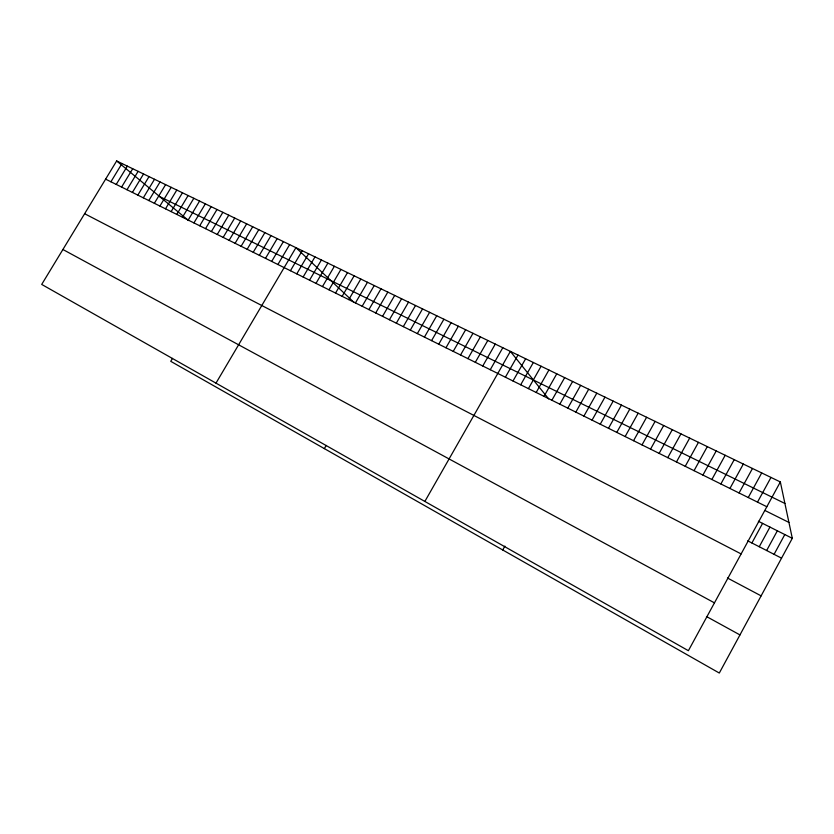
<?xml version="1.0" encoding="UTF-8"?>
<svg xmlns="http://www.w3.org/2000/svg" width="834" height="834" viewBox="0 0 834 834"><rect width="100%" height="100%" fill="white"/><g stroke="black" fill="none" stroke-linecap="round" stroke-linejoin="round"><path stroke-width="1.25" d="M766.644 550.523L777.351 530.81M774.077 554.329L784.804 534.552M780.343 481.948L688.384 650.697L41.7 284.425L116.656 160.962L780.343 481.948L792.3 538.316L719.304 673.038L170.751 361.331L172.502 358.38M757.501 502.12L770.991 477.423M751.903 542.976L762.578 523.387M759.253 546.739L769.949 527.088M739.06 492.988L752.476 468.468M748.254 497.533L761.703 472.93M711.861 479.508L725.194 455.27M720.868 483.97L734.222 459.638M729.927 488.463L743.323 464.038M694.044 470.678L707.305 446.628M702.916 475.078L716.218 450.933M667.763 457.657L680.94 433.878M676.457 461.973L689.676 438.1M685.225 466.31L698.465 442.343M642.013 444.908L655.107 421.378M650.541 449.13L663.666 425.517M659.121 453.383L672.277 429.677M616.785 432.408L629.785 409.129M625.135 436.547L638.166 413.184M633.548 440.706L646.611 417.271M592.046 420.148L604.963 397.13M600.24 424.204L613.178 401.102M608.486 428.29L621.455 405.105M567.798 408.128L580.62 385.36M575.825 412.111L588.689 389.259M502.725 549.971L504.893 546.114M583.904 416.114L596.8 393.179M544.008 396.348L556.758 373.809M551.889 400.247L564.66 377.635M559.812 404.177L572.614 381.482M520.687 384.797L533.343 362.488M528.412 388.623L541.099 366.241M536.189 392.47L548.908 370.015M424.86 501.442L510.377 351.385L548.657 398.902M505.383 377.208L517.987 355.065M513.004 380.992L525.639 358.766M475.307 362.31L487.807 340.46M482.761 366.001L495.281 344.077M490.256 369.712L502.808 347.715M453.227 351.375L465.643 329.743M460.545 354.992L472.982 333.298M467.905 358.641L480.374 336.873M431.564 340.637L443.897 319.234M438.747 344.192L451.1 322.716M445.961 347.778L458.356 326.219M403.291 326.636L415.52 305.505M410.297 330.097L422.546 308.903M417.344 333.59L429.625 312.323M424.433 337.103L436.735 315.763M382.535 316.347L394.691 295.424M389.415 319.756L401.592 298.77M396.327 323.185L408.535 302.127M324.363 448.619L326.209 445.429M355.44 302.919L367.481 282.278M362.154 306.255L374.226 285.53M368.909 309.602L381.002 288.814M375.696 312.958L387.82 292.108M335.539 293.068L347.507 272.614M342.128 296.331L354.127 275.814M348.768 299.614L360.788 279.036M309.539 280.182L321.413 259.989M315.982 283.372L327.877 263.117M322.466 286.583L334.382 266.265M328.982 289.815L340.929 269.424M290.441 270.727L302.242 250.721M296.779 273.854L308.59 253.786M303.138 277.013L314.981 256.882M265.493 258.363L277.18 238.597M271.675 261.428L283.393 241.599M277.899 264.503L289.638 244.623M215.985 383.14L295.924 247.656L354.106 302.502M241.099 246.28L252.692 226.754M247.145 249.272L258.769 229.694M253.223 252.285L264.868 232.644M259.343 255.308L271.008 235.615M217.257 234.458L228.756 215.182M223.168 237.388L234.688 218.049M229.11 240.338L240.661 220.937M235.084 243.299L246.655 223.835M193.936 222.907L205.341 203.85M199.722 225.774L211.148 206.665M205.529 228.652L216.986 209.49M211.377 231.55L222.855 212.326M171.126 211.607L182.448 192.779M176.787 214.411L188.119 195.531M182.469 217.226L193.832 198.283M188.192 220.061L199.576 201.067M143.312 197.835L154.519 179.268M148.817 200.556L160.045 181.948M154.353 203.298L165.601 184.637M159.909 206.05L171.178 187.337M165.507 208.823L176.798 190.048M121.597 187.077L132.71 168.729M126.987 189.735L138.121 171.345M132.398 192.425L143.552 173.972M137.839 195.114L149.025 176.62M110.912 181.781L121.983 163.537M116.239 184.418L127.331 166.122M159.565 196.522L784.909 503.475M105.616 179.154L766.832 506.738M765.018 510.533L788.933 522.428M758.387 521.281L792.3 538.316M747.723 540.839L781.552 558.154M84.63 213.713L741.124 553.922M727.467 578.014L761.119 595.862M62.904 249.502L714.446 602.857M706.481 616.524L739.956 634.914M116.656 160.962L188.588 220.562"/></g></svg>
